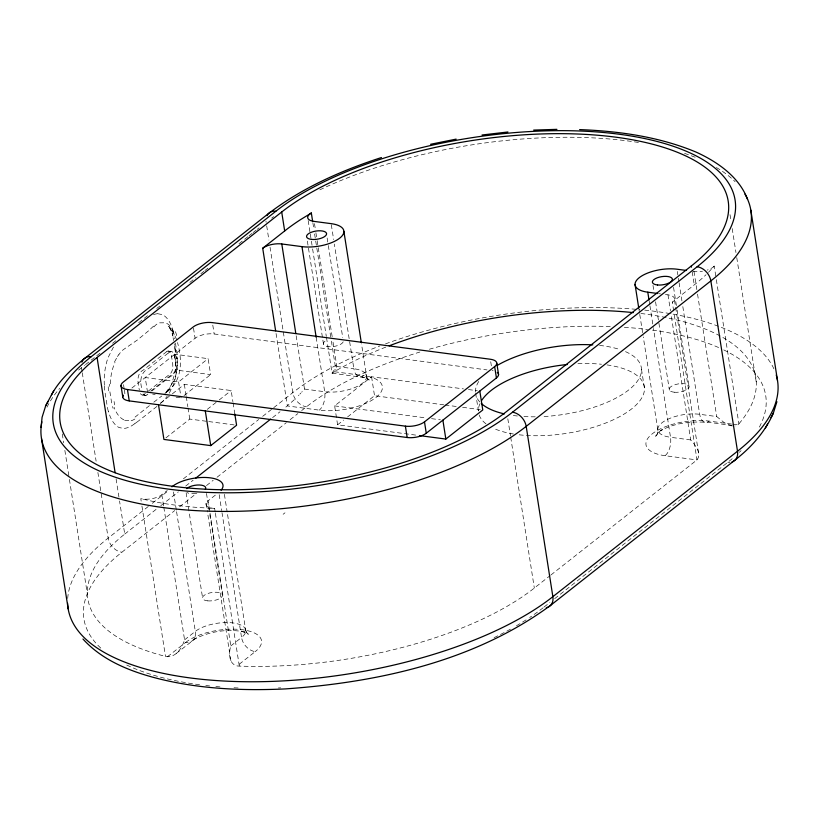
<?xml version="1.0" encoding="UTF-8"?>
<svg xmlns="http://www.w3.org/2000/svg" width="819" height="819" viewBox="0 0 819 819"><rect width="100%" height="100%" fill="white"/><g stroke="black" fill="none" stroke-linecap="round" stroke-linejoin="round"><path stroke-width="0.61" stroke-dasharray="4.09 3.07" d="M109.336 384.193L109.357 386.384M332.023 373.054L336.844 366.492L332.76 340.417M169.216 389.516L165.581 392.823C182.729 381.971 182.402 359.981 177.508 342.557M210.033 513.318L230.804 645.935C228.685 652.63 228.552 663.984 237.1 665.919A13.974 5.682 -8.9 0 0 239.322 666.093A244.625 99.498 -8.9 0 0 534.326 588.062L550.04 575.685M163.81 507.227L184.572 639.844C182.187 647.501 176.525 656.93 167.465 656.736A13.974 5.682 -8.9 0 1 165.479 656.367A244.625 99.498 -8.9 0 1 124.734 534.101L119.543 500.982M173.372 381.214L169.523 388.278M114.558 361.834L116.585 358.128M117.486 356.593L118.571 354.77M169.308 393.161L173.485 384.541A39.23 21.018 -82.5 0 0 177.191 357.012M715.765 275.962L714.219 266.103L708.425 272.358M296.171 335.78L304.504 389.056L302.498 391.298M302.262 391.554L301.668 392.199M300.798 393.13L299.887 394.093M153.522 326.136L148.884 330.528M298.945 395.075L298.403 395.638M294.359 399.672L284.623 408.138M164.906 393.509L167.557 391.021L165.53 392.925L171.406 384.776L175.307 371.724L176.116 358.343L174.324 343.878M148.536 330.845L137.418 339.977L124.355 348.935A29.576 20.025 78.7 0 0 118.714 354.944M160.493 403.388L162.264 401.812A52.099 27.907 -82.5 0 0 167.209 396.232M156.92 406.439L138.38 421.068M176.198 653.47L196.898 637.448L193.908 639.373C209.388 631.377 227.784 628.46 244.901 632.012L241.257 631.05L248.403 634.244L244.922 630.855L246.765 632.892L245.086 628.46L245.761 630.691L227.344 513.114M144.82 393.878L145.332 393.468M147.87 394.154L146.847 394.942M144.564 394.082L143.919 394.553M673.648 310.841L672.297 302.211L696.918 282.78A244.625 99.498 -8.9 0 0 706.009 274.734M168.243 353.091L169.144 352.375A19.369 10.381 -82.5 0 1 169.523 352.078L169.789 351.904M149.406 405.651L135.074 417.076M78.624 370.075A265.591 108.026 -8.9 0 1 81.49 367.772L84.5 365.397M85.504 364.609L100.563 352.754M112.602 343.263L116.615 340.1M138.687 322.706L148.72 314.803M156.757 308.476L159.766 306.111M189.865 282.391L195.884 277.651M200.901 273.7L203.911 271.324M204.914 270.536L207.934 268.161M239.035 243.663L248.065 236.548M249.068 235.749L252.078 233.384M253.081 232.586L256.091 230.221M257.094 229.433L259.101 227.846M168.11 353.194L148.485 368.652C140.039 372.42 139.599 382.278 142.24 390.018M131.931 388.001L195.086 338.257A13.974 5.682 -8.9 0 1 214.168 333.978L487.059 369.932M148.413 391.042L168.161 375.481C175.491 371.222 172.225 361.445 171.212 354.914A7.156 3.829 -82.5 0 0 166.718 351.494M150.686 391.154L177.273 370.208L210.626 374.611L208.128 358.65L174.775 354.248L177.273 370.208M151.853 391.021L169.42 377.18C178.02 373.157 175.87 362.653 174.14 355.292A7.125 3.819 -82.5 0 0 169.779 351.791M147.533 392.26L145.229 377.528L178.583 381.92L208.128 358.65M160.483 403.173L171.417 394.563M172.41 393.775L184.347 384.377L231.153 390.54L232.903 401.699M184.04 395.557L210.626 374.611M165.919 437.868L189.773 419.072L207.483 421.406M207.289 409.346L218.233 400.726M219.226 399.948L231.153 390.54M141.165 501.126L140.776 498.658A13.974 5.682 -8.9 0 0 161.855 494.758L167.23 490.53M148.3 506.47L108.159 538.093A265.591 108.026 -8.9 0 0 67.701 598.413M152.314 503.306L168.376 490.663M183.425 478.808L258.681 419.512M262.694 416.349L272.737 408.446M273.741 407.657L292.803 392.639A265.591 108.026 -8.9 0 1 379.709 346.027M124.734 534.101L157.074 508.609M160.78 505.702L178.337 491.871M185.729 486.046L193.12 480.221M272.604 417.598L280.006 411.773M100.768 648.085A251.617 102.344 -8.9 0 1 121.847 552.252L174.734 510.585M179.545 506.797L196.847 493.161M206.47 485.585L213.196 480.282M217.045 477.252L286.281 422.706M290.131 419.676L297.829 413.615M301.668 410.585L306.48 406.797A251.617 102.344 -8.9 0 1 419.871 352.037M209.5 509.92L208.087 500.849L216.144 494.502M415.632 435.084L337.592 424.805L334.633 405.876L371.56 376.781L463.452 388.892M337.592 424.805L343.581 420.086M347.573 416.943L374.518 395.71L443.755 404.832M283.139 514.26L284.981 512.807M184.572 639.844L195.321 631.388A27.611 11.231 -8.9 0 1 233.016 622.942A27.611 11.231 -8.9 0 1 241.544 637.479A13.974 10.34 51.8 0 0 255.221 651.637L237.1 665.919M167.465 656.736L185.596 642.454A13.974 10.34 51.8 0 0 195.321 631.388L176.505 511.23M230.804 645.935L241.544 637.479L222.021 512.786M550.962 574.958L696.989 459.92C702.139 453.429 695.096 444.891 690.704 439.936L670.822 312.991M544.103 607.002L549.877 602.456M554.678 598.669L727.784 462.305A251.617 102.344 -8.9 0 0 733.804 457.34M385.769 347.113A244.625 99.498 -8.9 0 0 336.025 370.72A13.974 5.682 -8.9 0 0 334.5 371.744L332.197 373.188M153.829 402.17L161.712 396.058M716.338 279.658L738.912 423.812A13.974 5.682 -8.9 0 1 737.776 424.877L735.083 425.952M138.001 421.345L134.633 423.781M134.541 423.843L132.535 425.235A50.839 27.232 -82.5 0 1 123.761 428.47L119.062 427.538A39.015 20.905 -82.5 0 1 108.415 411.189M166.728 351.607L166.605 351.699A19.349 10.371 -82.5 0 0 166.216 351.996L143.509 369.891C135.913 373.73 137.827 383.405 139.384 390.079M128.798 420.321L123.761 420.311M157.739 313.718L162.541 314.67A39.138 20.966 -82.5 0 1 173.106 330.989M215.213 512.09L214.629 508.394L199.529 507.585A244.625 99.498 -8.9 0 1 179.883 505.732L171.345 504.617A244.625 99.498 -8.9 0 1 153.296 501.504L140.776 498.658M332.135 373.177L365.745 377.815L362.1 376.842L369.246 380.036L365.776 376.658L367.618 378.685L365.939 374.252L366.605 376.484L361.517 343.97M692.925 271.314L693.99 271.458A13.974 5.682 -8.9 0 0 702.477 271.212M659.152 293.683L660.411 293.857M665.458 294.523L667.976 294.85A13.974 5.682 -8.9 0 1 672.297 302.211M336.844 366.492L353.869 368.734A13.974 7.484 -82.5 0 0 363.226 375.532A41.585 16.912 -8.9 0 1 376.064 397.43A41.585 16.912 -8.9 0 1 319.287 410.145L287.397 405.948L276.013 333.261M731.951 425.849L724.344 422.727L716.707 416.543L699.682 414.301A27.611 11.231 -8.9 0 0 661.987 422.747A27.611 11.231 -8.9 0 0 670.515 437.285A13.974 7.484 -82.5 0 1 665.1 455.712L696.989 459.92L673.842 312.07M334.5 371.744L363.226 375.532M665.11 455.712A41.585 16.912 -8.9 0 1 652.262 433.824A41.585 16.912 -8.9 0 1 709.049 421.099L731.531 424.058M732.78 424.222L737.776 424.877M468.478 389.557L477.293 390.714M168.049 351.085L170.976 351.474M445.014 404.995L456.337 406.49M462.633 407.319L480.251 409.643M304.504 389.056L324.693 391.717A27.611 11.231 -8.9 0 0 362.397 383.272A27.611 11.231 -8.9 0 0 353.869 368.734L334.347 244.052M690.704 439.936L670.515 437.285L653.47 328.46M334.633 405.876L426.515 417.987M431.552 418.652L440.366 419.809M152.672 394.134L155.139 394.461M176.136 397.225L179.842 397.717M142.731 394.983L145.649 395.372M208.753 421.57L236.589 425.245M732.411 425.921C708.763 421.427 682.555 418.499 660.575 430.733L663.564 428.808L659.96 431.214L655.65 436.312L658.015 431.879L657.534 434.326L657.77 429.525L643.284 336.967M176.709 339.793L174.334 334.592L168.683 326.167L170.895 329.688L169.902 327.702L173.024 336.199M113.135 408.384L112.52 406.531M230.866 660.677L207.637 513.185M172.563 334.367L172.809 335.268L172.215 333.446L173.659 340.469M173.218 330.876L173.802 333.292A46.744 25.041 -82.5 0 1 174.375 336.302L174.754 338.79M108.303 411.312L107.709 408.896A46.785 25.061 -82.5 0 1 107.146 405.886L104.832 391.124A46.632 24.979 -82.5 0 1 104.443 387.981L104.228 385.268M111.65 402.917L109.664 390.253M175.276 349.938L175.686 352.467M698.556 452.927L674.088 297.645M175.256 349.774L174.519 345.157M730.026 214.691L731.019 221.007M732.206 228.573L735.953 252.539M736.752 257.586L756.306 382.493M693.99 271.458L696.826 289.588M697.542 294.123L716.707 416.543M692.229 271.888L694.266 284.899M677.323 271.478L677.856 274.877M678.388 278.276L678.92 281.675M679.094 282.811L681.94 300.952M682.821 306.613L699.682 414.301A13.974 7.484 -82.5 0 0 709.049 421.099M673.546 287.336L676.904 308.783M677.108 310.053L688.963 385.749M667.976 294.85L670.464 310.718M652.989 285.421L653.777 290.458M655.558 301.822L658.722 322M658.916 323.27L669.389 390.131M649.211 301.259L649.743 304.658M649.928 305.794L653.296 327.334M638.974 309.459L639.557 313.206M639.752 314.455L643.079 335.718M641.502 369.359L644.461 388.278M507.821 418.796L510.513 435.964M510.698 437.192L534.326 588.062M490.724 361.763L491.513 366.81M475.655 393.335L478.419 410.995A83.876 34.111 -8.9 0 1 479.842 403.89M371.56 376.781L374.518 395.71M331.326 224.775L333.63 239.517M327.139 237.991L328.122 244.297M328.327 245.557L342.741 337.663M314.486 223.669L315.366 229.34M315.899 232.739L316.963 239.537M317.148 240.673L332.586 339.291M312.878 222.87L313.841 229.033M314.609 233.968L331.009 338.687M331.398 341.154L336.025 370.72M308.179 220.587L310.104 232.913M310.299 234.142L312.428 247.696M312.612 248.925L326.31 336.404M326.515 337.663L332.033 372.911M307.371 241.114L323.566 344.574M316.175 337.305L324.693 391.717A13.974 7.484 -82.5 0 1 319.287 410.155M266.687 225.86L268.908 240.059M270.024 247.154L292.803 392.639A13.974 10.34 51.8 0 0 306.48 406.797M233.098 402.938L234.838 414.086M212.786 325.143L214.168 333.978M224.406 494.359L227.15 511.865M193.499 328.163L195.086 338.257M219.185 494.656L221.662 510.524M215.407 513.318L239.322 666.093M206.49 493.458L222.287 594.389M206.101 503.337L207.442 511.957M184.347 384.377L186.087 395.526M186.282 396.765L187.838 406.685M188.032 407.923L189.773 419.072M178.583 381.92L181.081 397.88M186.128 492.792L202.723 598.771M173.485 491.963L176.331 510.104M161.855 494.758L163.636 506.091M123.536 384.695L124.13 388.482M124.324 389.742L124.918 393.529A13.974 5.682 -8.9 0 0 124.304 394.052M141.933 506.05L165.479 656.367M116.083 478.9L118.97 497.297M81.49 367.772L82.084 371.56M82.279 372.819L96.11 461.128M97.891 472.491L108.159 538.093A13.974 10.34 51.8 0 0 121.847 552.252M62.295 433.988L63.677 442.813M64.865 450.389L69.216 478.142M69.41 479.402L87.387 594.215M175.409 343.079L176.689 351.095A46.765 25.051 -82.5 0 1 177.088 354.238L177.303 356.951M176.187 356.367L176.361 358.579M214.629 508.394A13.974 5.682 -8.9 0 1 208.087 500.849M146.857 395.055A7.115 3.808 -82.5 0 1 142.936 393.14M143.929 394.676A7.115 3.808 -82.5 0 1 140.151 393.1M607.012 364.905A83.876 34.111 -8.9 0 1 631.92 408.681A83.876 34.111 -8.9 0 1 519.256 434.807M513.411 433.998A83.876 34.111 -8.9 0 1 494.4 428.695M485.933 423.792A83.876 34.111 -8.9 0 1 479.002 414.465M577.938 363.718A83.876 34.111 -8.9 0 1 601.463 364.24M625.532 351.658A83.876 34.111 -8.9 0 1 628.695 389.967A83.876 34.111 -8.9 0 1 543.12 416.574M535.196 416.82A83.876 34.111 -8.9 0 1 522.962 416.482M517.373 416.001A83.876 34.111 -8.9 0 1 511.67 415.264M479.821 401.986A83.876 34.111 -8.9 0 1 476.423 396.662M475.46 392.076A83.876 34.111 -8.9 0 1 478.777 381.429M599.59 345.423A83.876 34.111 -8.9 0 1 620.403 349.703M46.99 407.166A265.591 108.026 -8.9 0 1 59.674 388.38M271.703 218.079A265.591 108.026 -8.9 0 1 273.638 216.666M319.83 189.844A265.591 108.026 -8.9 0 1 638.666 142.496M684.571 153.388A265.591 108.026 -8.9 0 1 695.239 157.289M716.379 167.526A265.591 108.026 -8.9 0 1 735.114 181.685M266.134 222.318A13.974 10.34 51.8 0 1 266.001 221.191M385.565 343.847A265.591 108.026 -8.9 0 1 639.854 309.633M644.727 310.114A265.591 108.026 -8.9 0 1 774.006 369.082M543.14 607.759A251.617 102.344 -8.9 0 1 529.698 617.495M526.054 619.881A251.617 102.344 -8.9 0 1 516.492 625.736M510.442 629.176A251.617 102.344 -8.9 0 1 493.253 638.042M280.671 687.868A251.617 102.344 -8.9 0 1 278.378 687.96M238.114 687.96A251.617 102.344 -8.9 0 1 233.784 687.765M219.963 686.885A251.617 102.344 -8.9 0 1 215.796 686.527M209.623 685.923A251.617 102.344 -8.9 0 1 205.815 685.503M199.56 684.735A251.617 102.344 -8.9 0 1 124.99 664.199M729.872 462.377A13.974 10.34 51.8 0 1 727.784 462.305M723.75 349.918A251.617 102.344 -8.9 0 1 758.056 429.432M741.093 450.645A251.617 102.344 -8.9 0 1 739.352 452.323M429.32 349.242A251.617 102.344 -8.9 0 1 611.517 326.597M624.385 327.283A251.617 102.344 -8.9 0 1 647.573 329.504M652.538 330.159A251.617 102.344 -8.9 0 1 720.126 348.218M108.62 390.806A32.31 22.922 -71.7 0 1 108.2 386.783M110.36 383.824A30.805 16.523 -79.6 0 1 114.998 362.367M153.921 326.924A29.668 16.994 78.7 0 1 159.398 322.85L164.24 322.799A30.805 14.937 -77.7 0 1 173.474 333.149M175.491 331.695A33.251 14.885 -84.1 0 1 176.658 335.688M174.406 354.023A32.238 10.391 89.4 0 1 174.805 357.504M177.15 358.231A30.794 16.4 -85.5 0 1 173.802 381.746M169.533 388.636A29.576 9.93 -67.5 0 1 165.325 393.407M134.838 419.041A29.658 13.708 -65.6 0 1 128.491 421.222M123.853 419.83A30.661 17.823 -87.5 0 1 114.087 407.319M114.691 404.852A32.176 19.871 -80.6 0 1 114.087 401.515M104.341 385.206A39.199 20.997 -82.5 0 1 108.026 357.678L113.042 347.86A52.027 27.866 -82.5 0 1 114.332 346.027M153.501 314.66A50.932 27.283 -82.5 0 1 157.739 313.687M195.874 493.488A10.135 4.126 -8.9 0 1 187.06 492.577M343.212 341.861A10.135 4.126 -8.9 0 1 327.999 346.591A10.135 4.126 -8.9 0 1 327.436 339.783M714.219 266.103A13.974 5.682 -8.9 0 1 707.145 270.106M640.929 313.482A244.625 99.498 -8.9 0 1 738.912 423.812M185.596 642.465A41.585 16.912 -8.9 0 1 242.373 629.739A41.585 16.912 -8.9 0 1 255.221 651.637M492.106 370.597A13.974 5.682 -8.9 0 1 493.13 370.761M170.895 329.688L169.963 328.04L170.792 329.607M207.627 600.859A10.135 4.126 -8.9 0 0 222.533 595.208A10.135 4.126 -8.9 0 0 207.35 593.683A10.135 4.126 -8.9 0 0 207.627 600.859M674.293 392.219A10.135 4.126 -8.9 0 0 689.209 386.568A10.135 4.126 -8.9 0 0 674.017 385.043A10.135 4.126 -8.9 0 0 674.293 392.219"/><path stroke-width="1.23" d="M41.073 427.446L42.086 417.291L45.68 405.825L48.034 401.392M770.966 417.608L773.32 413.175L776.914 401.709M51.382 395.116C58.958 380.774 71.171 369.543 83.528 359.306L268.161 213.841C301.853 187.95 341.236 170.567 381.459 157.535M45.68 405.825L53.675 390.806M82.965 639.015C102.682 660.81 130.948 671.744 158.825 678.787C200.112 689.045 242.997 690.878 285.35 688.912C378.204 682.35 474.682 661.404 550.839 605.159L735.472 459.694C751.361 447.215 765.171 431.838 773.32 413.175M765.325 428.194L767.618 423.884M81.89 362.152A13.974 10.34 51.8 0 1 91.216 356.695L275.86 211.241A251.617 102.344 -8.9 0 1 619.44 134.265A251.617 102.344 -8.9 0 1 697.153 266.748A13.974 10.34 51.8 0 1 710.841 280.907L737.509 451.228A13.974 10.34 51.8 0 1 731.951 461.988M115.131 472.768L97.072 357.463L281.705 212.008A244.625 99.498 -8.9 0 1 615.755 137.172A244.625 99.498 -8.9 0 1 691.308 265.98L691.492 267.158M262.704 248.249L287.408 228.818A244.625 99.498 -8.9 0 1 300.563 219.615L311.333 213.022A13.974 5.682 -8.9 0 0 314.127 221.406L331.152 223.648A27.611 11.231 -8.9 0 1 339.67 238.186A27.611 11.231 -8.9 0 1 301.976 246.632L281.787 243.97A13.974 5.682 -8.9 0 0 262.704 248.249L275.624 330.794M158.497 404.74L163.923 439.434L210.739 445.608L236.589 425.245L234.838 414.086M171.929 486.824L172.604 486.291A27.611 11.231 -8.9 0 1 208.128 477.62A27.611 11.231 -8.9 0 1 221.089 490.243M195.895 478.03L270.761 419.052M127.457 389.537L405.395 426.156A13.974 5.682 -8.9 0 0 424.488 421.877L494.645 366.605A13.974 5.682 -8.9 0 0 490.335 359.244L212.387 322.625A13.974 5.682 -8.9 0 0 193.304 326.894L123.137 382.176A13.974 5.682 -8.9 0 0 127.457 389.537L129.238 400.89L407.176 437.51A13.974 5.682 -8.9 0 0 426.269 433.231L496.427 377.958A13.974 5.682 -8.9 0 0 497.307 372.389M419.41 435.585L445.843 439.066L482.77 409.971L479.811 391.052M691.308 265.98L506.664 411.435A244.625 99.498 -8.9 0 1 172.625 486.271A244.625 99.498 -8.9 0 1 97.072 357.463M91.226 356.695A251.617 102.344 -8.9 0 0 168.929 489.178A251.617 102.344 -8.9 0 0 512.52 412.203L697.153 266.748M430.569 144.287L456.132 139.117M482.012 135.002L507.944 131.982M533.65 130.088L556.951 129.351M579.627 129.597C619.256 131.112 659.305 136.773 696.13 152.109C717.444 161.845 738.933 176.638 747.593 199.355M686.537 270.475L676.965 269.205A27.611 11.231 -8.9 0 0 639.27 277.651A27.611 11.231 -8.9 0 0 647.788 292.188L649.037 300.123M647.788 292.188L657.882 293.519M750.818 210.114L777.487 380.436M635.053 284.439L638.769 308.2M496.785 363.165L498.566 374.518M494.645 366.605L496.427 377.958M442.884 420.137L445.843 439.066M424.488 421.877L426.269 433.231M405.395 426.156L407.176 437.51M343.888 231.398L361.322 342.721M311.333 213.022L312.684 221.642M301.976 246.632L316.175 337.305M281.705 212.008L284.674 230.938M281.787 243.97L295.813 333.517M205.303 410.913L210.739 445.608M121.007 385.606L122.789 396.959M41.513 438.564L68.182 608.886M481.746 400.348A83.876 34.111 -8.9 0 1 567.352 364.496M504.432 413.912A83.876 34.111 -8.9 0 1 481.296 403.46M497.502 365.264A83.876 34.111 -8.9 0 1 592.823 344.871M41.882 421.816A265.591 108.026 -8.9 0 0 220.045 511.404A265.591 108.026 -8.9 0 0 526.197 426.361L710.841 280.907A265.591 108.026 -8.9 0 0 744.932 194.154M512.52 412.203A13.974 10.34 51.8 0 1 526.197 426.361L552.866 596.682A13.974 10.34 51.8 0 1 546.283 607.698M67.619 603.357A265.591 108.026 -8.9 0 0 259.51 681.705A265.591 108.026 -8.9 0 0 552.866 596.682L737.509 451.228A265.591 108.026 -8.9 0 0 776.228 375M266.953 215.663A13.974 10.34 51.8 0 1 275.86 211.241M186.783 488.605A10.135 4.126 -8.9 0 1 199.416 484.991A10.135 4.126 -8.9 0 1 205.344 489.25M389.199 345.802A244.625 99.498 -8.9 0 1 633.353 312.623M129.238 400.89A13.974 5.682 -8.9 0 1 123.341 395.188M311.691 239.414A10.135 4.126 -8.9 0 0 326.597 233.763A10.135 4.126 -8.9 0 0 311.404 232.238A10.135 4.126 -8.9 0 0 311.691 239.414M657.503 284.971A10.135 4.126 -8.9 0 0 672.409 279.33A10.135 4.126 -8.9 0 0 657.227 277.805A10.135 4.126 -8.9 0 0 657.503 284.971"/></g></svg>
